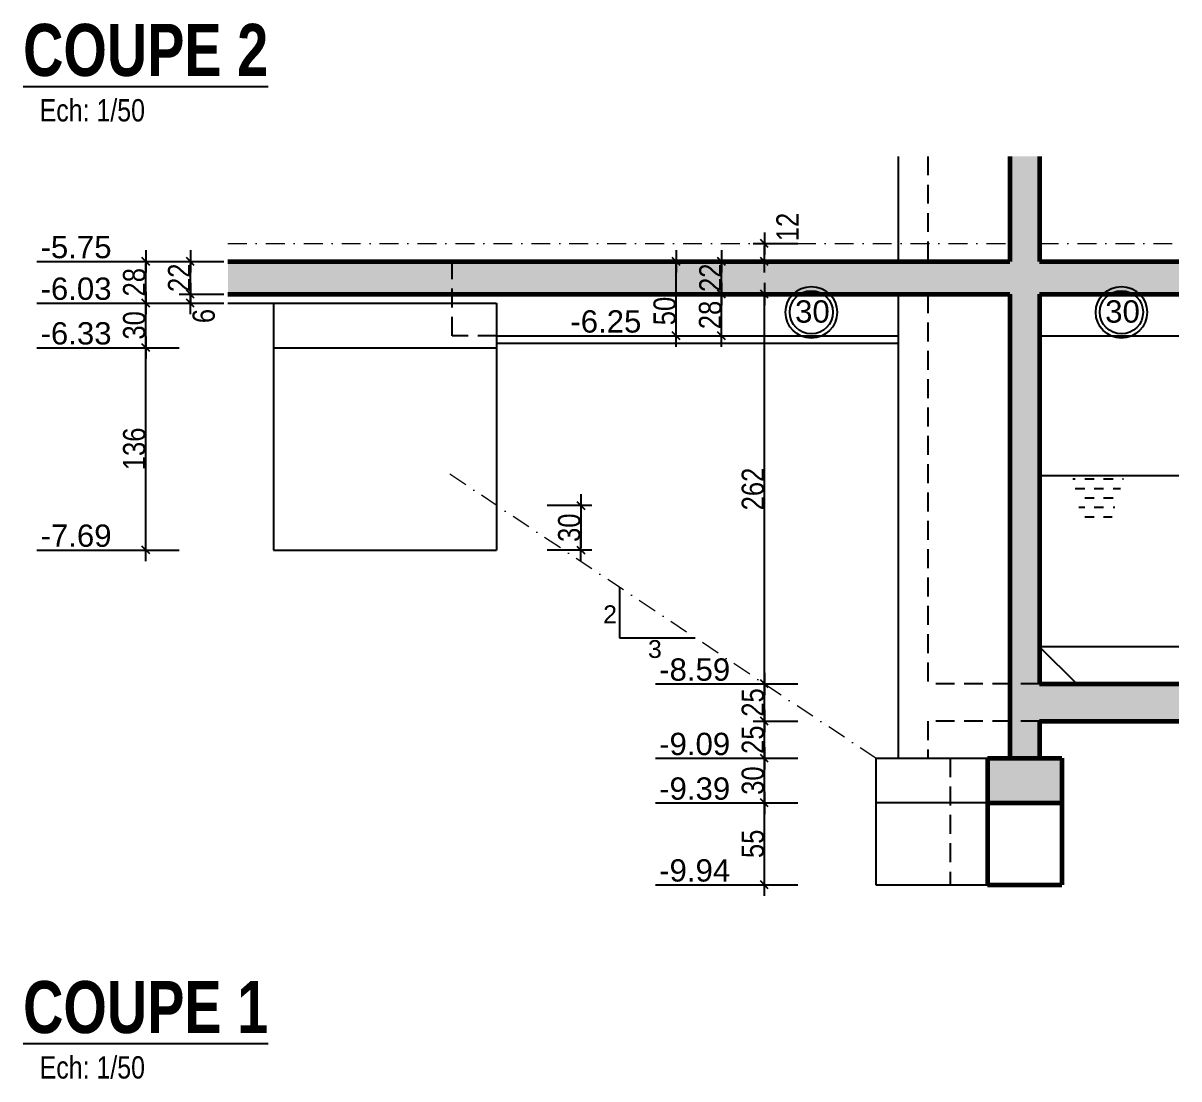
# Model space of a CAD drawing. Header units: centimetres. Extents: x 16433 to 114398, y -50094 to -12305.
# Drawn here: x 44512 to 45289, y -35871 to -35162 of the extents above; entities that cross this region are included whole.
import ezdxf
from ezdxf.enums import TextEntityAlignment as Align

# ---------------------------------------------------------------- set-up
doc = ezdxf.new("R2010")
doc.units = ezdxf.units.CM
doc.header["$LTSCALE"] = 0.5
doc.linetypes.add('CACHEX2', pattern=[19.05, 12.7, -6.35])
doc.linetypes.add('TIRETPTX2', pattern=[50.8, 25.4, -12.7, 0, -12.7])
doc.layers.get('DEFPOINTS').update_dxf_attribs({"linetype": 'CONTINUOUS'})
for name, color, linetype in [('01_cote_gen', 4, 'CONTINUOUS'), ('01_linteaux', 2, 'CONTINUOUS'), ('01_poch_murs', 253, 'CONTINUOUS'), ('01_texte', 230, 'CONTINUOUS'), ('AA_COTES', 2, 'CONTINUOUS')]:
    doc.layers.add(name, color=color, linetype=linetype)
doc.layers.add('01_murs_coup', color=5, linetype='CONTINUOUS', lineweight=60)
doc.layers.add('01_tram_axes', color=2, linetype='TIRETPTX2', lineweight=9)
doc.styles.add('ARIAL', font='arial.ttf')
doc.styles.add('impact', font='impact.ttf')
doc.styles.add('MATTE_TXT', font='arial.ttf')
doc.styles.add('STYLE2', font='ARIALN.TTF')
doc.dimstyles.new('JB50', dxfattribs={"dimscale": 0.1, "dimtxt": 150, "dimasz": 15, "dimexe": 0.1, "dimexo": 0.1, "dimgap": 0.09, "dimtad": 1, "dimdec": 1, "dimdsep": 46, "dimtxsty": 'STYLE2', "dimblk1": 'BOND_G', "dimblk2": 'BOND_D', "dimsah": 1, "dimcen": 1.5, "dimdle": 0.01, "dimse1": 1, "dimse2": 1, "dimclrd": 4, "dimclre": 2, "dimclrt": 6, "dimazin": 2, "dimtfac": 2.333333, "dimtdec": 1, "dimtix": 1, "dimtmove": 2, "dimatfit": 3, "dimldrblk": 'BOND_G', "dimfxl": 1, "dimtolj": 1, "dimtzin": 0, "dimarcsym": 0})

# ---------------------------------------------------------------- blocks, each defined once
blk = doc.blocks.new('BOND_G')
at = {"layer": 'AA_COTES', "color": 0}
for p, q in [((0, -5), (0, 15)), ((5, 0), (-5, 0)), ((1.77, 1.77), (-1.77, -1.77))]:
    blk.add_line(p, q, dxfattribs=at)
blk = doc.blocks.new('BOND_D')
at = {"layer": 'AA_COTES', "color": 0}
for p, q in [((5, 0), (-5, 0)), ((-1.77, -1.77), (1.77, 1.77)), ((0, 5), (0, -15))]:
    blk.add_line(p, q, dxfattribs=at)
blk = doc.blocks.new('*D3919')
at = {"layer": '01_cote_gen', "color": 4, "lineweight": -2, "transparency": 16777216}
blk.add_line((44624.57, -35342.32), (44624.57, -35323.32), dxfattribs=at)
at = {"layer": 'DEFPOINTS', "color": 0}
for p in [(44624.57, -35321.82), (44649.84, -35321.82), (44649.84, -35343.82)]:
    blk.add_point(p, dxfattribs=at)
at = {"layer": '01_cote_gen', "color": 4, "lineweight": -2, "transparency": 16777216, "xscale": 1.5, "yscale": 1.5, "zscale": 1.5}
for name, p, rotation in [('BOND_D', (44624.57, -35321.82), 90), ('BOND_G', (44624.57, -35343.82), 270)]:
    blk.add_blockref(name, p, dxfattribs=dict(at, rotation=rotation))
at = {"layer": '01_cote_gen', "color": 6, "transparency": 16777216, "insert": (44617.03, -35332.82), "char_height": 15, "attachment_point": 5, "rotation": 90, "style": 'STYLE2'}
blk.add_mtext('\\A1;22', dxfattribs=at)
blk = doc.blocks.new('*D3920')
at = {"layer": '01_cote_gen', "color": 4, "lineweight": -2, "transparency": 16777216}
blk.add_line((44624.57, -35348.32), (44624.57, -35345.32), dxfattribs=at)
at = {"layer": 'DEFPOINTS', "color": 0}
for p in [(44624.57, -35343.82), (44656.27, -35343.82), (44656.27, -35349.82)]:
    blk.add_point(p, dxfattribs=at)
at = {"layer": '01_cote_gen', "color": 4, "lineweight": -2, "transparency": 16777216, "xscale": 1.5, "yscale": 1.5, "zscale": 1.5}
for name, p, rotation in [('BOND_D', (44624.57, -35343.82), 90), ('BOND_G', (44624.57, -35349.82), 270)]:
    blk.add_blockref(name, p, dxfattribs=dict(at, rotation=rotation))
at = {"layer": '01_cote_gen', "color": 6, "transparency": 16777216, "insert": (44633.62, -35358.54), "char_height": 15, "attachment_point": 5, "rotation": 90, "style": 'STYLE2'}
blk.add_mtext('\\A1;6', dxfattribs=at)
blk = doc.blocks.new('*D3921')
at = {"layer": '01_cote_gen', "color": 4, "lineweight": -2, "transparency": 16777216}
blk.add_line((44594.58, -35348.32), (44594.58, -35323.32), dxfattribs=at)
at = {"layer": 'DEFPOINTS', "color": 0}
for p in [(44594.58, -35321.82), (44669.97, -35321.82), (44665.18, -35349.82)]:
    blk.add_point(p, dxfattribs=at)
at = {"layer": '01_cote_gen', "color": 4, "lineweight": -2, "transparency": 16777216, "xscale": 1.5, "yscale": 1.5, "zscale": 1.5}
for name, p, rotation in [('BOND_D', (44594.58, -35321.82), 90), ('BOND_G', (44594.58, -35349.82), 270)]:
    blk.add_blockref(name, p, dxfattribs=dict(at, rotation=rotation))
at = {"layer": '01_cote_gen', "color": 6, "transparency": 16777216, "insert": (44586.91, -35335.82), "char_height": 15, "attachment_point": 5, "rotation": 90, "style": 'STYLE2'}
blk.add_mtext('\\A1;28', dxfattribs=at)
blk = doc.blocks.new('*D3922')
at = {"layer": '01_cote_gen', "color": 4, "lineweight": -2, "transparency": 16777216}
blk.add_line((44594.58, -35378.32), (44594.58, -35351.32), dxfattribs=at)
at = {"layer": 'DEFPOINTS', "color": 0}
for p in [(44594.58, -35349.82), (44701.67, -35349.82), (44692.68, -35379.82)]:
    blk.add_point(p, dxfattribs=at)
at = {"layer": '01_cote_gen', "color": 4, "lineweight": -2, "transparency": 16777216, "xscale": 1.5, "yscale": 1.5, "zscale": 1.5}
for name, p, rotation in [('BOND_D', (44594.58, -35349.82), 90), ('BOND_G', (44594.58, -35379.82), 270)]:
    blk.add_blockref(name, p, dxfattribs=dict(at, rotation=rotation))
at = {"layer": '01_cote_gen', "color": 6, "transparency": 16777216, "insert": (44586.91, -35364.82), "char_height": 15, "attachment_point": 5, "rotation": 90, "style": 'STYLE2'}
blk.add_mtext('\\A1;30', dxfattribs=at)
blk = doc.blocks.new('*D3923')
at = {"layer": '01_cote_gen', "color": 4, "lineweight": -2, "transparency": 16777216}
blk.add_line((45010.51, -35654.32), (45010.51, -35632.32), dxfattribs=at)
at = {"layer": 'DEFPOINTS', "color": 0}
for p in [(45010.51, -35630.82), (45033.01, -35630.82), (45033.01, -35655.82)]:
    blk.add_point(p, dxfattribs=at)
at = {"layer": '01_cote_gen', "color": 4, "lineweight": -2, "transparency": 16777216, "xscale": 1.5, "yscale": 1.5, "zscale": 1.5}
for name, p, rotation in [('BOND_D', (45010.51, -35630.82), 90), ('BOND_G', (45010.51, -35655.82), 270)]:
    blk.add_blockref(name, p, dxfattribs=dict(at, rotation=rotation))
at = {"layer": '01_cote_gen', "color": 6, "transparency": 16777216, "insert": (45002.84, -35643.32), "char_height": 15, "attachment_point": 5, "rotation": 90, "style": 'STYLE2'}
blk.add_mtext('\\A1;25', dxfattribs=at)
blk = doc.blocks.new('*D3924')
at = {"layer": '01_cote_gen', "color": 4, "lineweight": -2, "transparency": 16777216}
blk.add_line((45010.51, -35629.32), (45010.51, -35607.32), dxfattribs=at)
at = {"layer": 'DEFPOINTS', "color": 0}
for p in [(45010.51, -35605.82), (45024.64, -35605.82), (45024.64, -35630.82)]:
    blk.add_point(p, dxfattribs=at)
at = {"layer": '01_cote_gen', "color": 4, "lineweight": -2, "transparency": 16777216, "xscale": 1.5, "yscale": 1.5, "zscale": 1.5}
for name, p, rotation in [('BOND_D', (45010.51, -35605.82), 90), ('BOND_G', (45010.51, -35630.82), 270)]:
    blk.add_blockref(name, p, dxfattribs=dict(at, rotation=rotation))
at = {"layer": '01_cote_gen', "color": 6, "transparency": 16777216, "insert": (45002.84, -35618.32), "char_height": 15, "attachment_point": 5, "rotation": 90, "style": 'STYLE2'}
blk.add_mtext('\\A1;25', dxfattribs=at)
blk = doc.blocks.new('*D3925')
at = {"layer": '01_cote_gen', "color": 4, "lineweight": -2, "transparency": 16777216}
blk.add_line((45010.51, -35604.32), (45010.51, -35345.32), dxfattribs=at)
at = {"layer": 'DEFPOINTS', "color": 0}
for p in [(45010.51, -35343.82), (45138.05, -35343.82), (45033.01, -35605.82)]:
    blk.add_point(p, dxfattribs=at)
at = {"layer": '01_cote_gen', "color": 4, "lineweight": -2, "transparency": 16777216, "xscale": 1.5, "yscale": 1.5, "zscale": 1.5}
for name, p, rotation in [('BOND_D', (45010.51, -35343.82), 90), ('BOND_G', (45010.51, -35605.82), 270)]:
    blk.add_blockref(name, p, dxfattribs=dict(at, rotation=rotation))
at = {"layer": '01_cote_gen', "color": 6, "transparency": 16777216, "insert": (45002.84, -35474.82), "char_height": 15, "attachment_point": 5, "rotation": 90, "style": 'STYLE2'}
blk.add_mtext('\\A1;262', dxfattribs=at)
blk = doc.blocks.new('*D3926')
at = {"layer": '01_cote_gen', "color": 4, "lineweight": -2, "transparency": 16777216}
blk.add_line((45010.51, -35320.32), (45010.51, -35311.32), dxfattribs=at)
at = {"layer": 'DEFPOINTS', "color": 0}
for p in [(45010.51, -35309.82), (45036.09, -35309.82), (45033.01, -35321.82)]:
    blk.add_point(p, dxfattribs=at)
at = {"layer": '01_cote_gen', "color": 4, "lineweight": -2, "transparency": 16777216, "xscale": 1.5, "yscale": 1.5, "zscale": 1.5}
for name, p, rotation in [('BOND_D', (45010.51, -35309.82), 90), ('BOND_G', (45010.51, -35321.82), 270)]:
    blk.add_blockref(name, p, dxfattribs=dict(at, rotation=rotation))
at = {"layer": '01_cote_gen', "color": 6, "transparency": 16777216, "insert": (45026.06, -35298.68), "char_height": 15, "attachment_point": 5, "rotation": 90, "style": 'STYLE2'}
blk.add_mtext('\\A1;12', dxfattribs=at)
blk = doc.blocks.new('*D3927')
at = {"layer": '01_cote_gen', "color": 4, "lineweight": -2, "transparency": 16777216}
blk.add_line((44951.21, -35370.32), (44951.21, -35323.32), dxfattribs=at)
at = {"layer": 'DEFPOINTS', "color": 0}
for p in [(44951.21, -35321.82), (44953.81, -35321.82), (44953.81, -35371.82)]:
    blk.add_point(p, dxfattribs=at)
at = {"layer": '01_cote_gen', "color": 4, "lineweight": -2, "transparency": 16777216, "xscale": 1.5, "yscale": 1.5, "zscale": 1.5}
for name, p, rotation in [('BOND_D', (44951.21, -35321.82), 90), ('BOND_G', (44951.21, -35371.82), 270)]:
    blk.add_blockref(name, p, dxfattribs=dict(at, rotation=rotation))
at = {"layer": '01_cote_gen', "color": 6, "transparency": 16777216, "insert": (44943.55, -35355.17), "char_height": 15, "attachment_point": 5, "rotation": 90, "style": 'STYLE2'}
blk.add_mtext('\\A1;50', dxfattribs=at)
blk = doc.blocks.new('*D3928')
at = {"layer": '01_cote_gen', "color": 4, "lineweight": -2, "transparency": 16777216}
blk.add_line((44981.76, -35370.32), (44981.76, -35345.32), dxfattribs=at)
at = {"layer": 'DEFPOINTS', "color": 0}
for p in [(44981.76, -35343.82), (45003.2, -35343.82), (45003.2, -35371.82)]:
    blk.add_point(p, dxfattribs=at)
at = {"layer": '01_cote_gen', "color": 4, "lineweight": -2, "transparency": 16777216, "xscale": 1.5, "yscale": 1.5, "zscale": 1.5}
for name, p, rotation in [('BOND_D', (44981.76, -35343.82), 90), ('BOND_G', (44981.76, -35371.82), 270)]:
    blk.add_blockref(name, p, dxfattribs=dict(at, rotation=rotation))
at = {"layer": '01_cote_gen', "color": 6, "transparency": 16777216, "insert": (44974.09, -35357.82), "char_height": 15, "attachment_point": 5, "rotation": 90, "style": 'STYLE2'}
blk.add_mtext('\\A1;28', dxfattribs=at)
blk = doc.blocks.new('*D3929')
at = {"layer": '01_cote_gen', "color": 4, "lineweight": -2, "transparency": 16777216}
blk.add_line((44981.76, -35342.32), (44981.76, -35323.32), dxfattribs=at)
at = {"layer": 'DEFPOINTS', "color": 0}
for p in [(44981.76, -35321.82), (44989.26, -35321.82), (44989.26, -35343.82)]:
    blk.add_point(p, dxfattribs=at)
at = {"layer": '01_cote_gen', "color": 4, "lineweight": -2, "transparency": 16777216, "xscale": 1.5, "yscale": 1.5, "zscale": 1.5}
for name, p, rotation in [('BOND_D', (44981.76, -35321.82), 90), ('BOND_G', (44981.76, -35343.82), 270)]:
    blk.add_blockref(name, p, dxfattribs=dict(at, rotation=rotation))
at = {"layer": '01_cote_gen', "color": 6, "transparency": 16777216, "insert": (44974.22, -35332.82), "char_height": 15, "attachment_point": 5, "rotation": 90, "style": 'STYLE2'}
blk.add_mtext('\\A1;22', dxfattribs=at)
blk = doc.blocks.new('*D3930')
at = {"layer": '01_cote_gen', "color": 4, "lineweight": -2, "transparency": 16777216}
blk.add_line((45010.51, -35739.32), (45010.51, -35687.32), dxfattribs=at)
at = {"layer": 'DEFPOINTS', "color": 0}
for p in [(45010.51, -35685.82), (45026.49, -35685.82), (45026.49, -35740.82)]:
    blk.add_point(p, dxfattribs=at)
at = {"layer": '01_cote_gen', "color": 4, "lineweight": -2, "transparency": 16777216, "xscale": 1.5, "yscale": 1.5, "zscale": 1.5}
for name, p, rotation in [('BOND_D', (45010.51, -35685.82), 90), ('BOND_G', (45010.51, -35740.82), 270)]:
    blk.add_blockref(name, p, dxfattribs=dict(at, rotation=rotation))
at = {"layer": '01_cote_gen', "color": 6, "transparency": 16777216, "insert": (45002.87, -35713.32), "char_height": 15, "attachment_point": 5, "rotation": 90, "style": 'STYLE2'}
blk.add_mtext('\\A1;55', dxfattribs=at)
blk = doc.blocks.new('*D3931')
at = {"layer": '01_cote_gen', "color": 4, "lineweight": -2, "transparency": 16777216}
blk.add_line((45010.51, -35684.32), (45010.51, -35657.32), dxfattribs=at)
at = {"layer": 'DEFPOINTS', "color": 0}
for p in [(45010.51, -35655.82), (45033.01, -35655.82), (45033.01, -35685.82)]:
    blk.add_point(p, dxfattribs=at)
at = {"layer": '01_cote_gen', "color": 4, "lineweight": -2, "transparency": 16777216, "xscale": 1.5, "yscale": 1.5, "zscale": 1.5}
for name, p, rotation in [('BOND_D', (45010.51, -35655.82), 90), ('BOND_G', (45010.51, -35685.82), 270)]:
    blk.add_blockref(name, p, dxfattribs=dict(at, rotation=rotation))
at = {"layer": '01_cote_gen', "color": 6, "transparency": 16777216, "insert": (45002.84, -35670.82), "char_height": 15, "attachment_point": 5, "rotation": 90, "style": 'STYLE2'}
blk.add_mtext('\\A1;30', dxfattribs=at)
blk = doc.blocks.new('*D3939')
at = {"layer": '01_cote_gen', "color": 4, "lineweight": -2, "transparency": 16777216}
blk.add_line((44594.58, -35514.32), (44594.58, -35381.32), dxfattribs=at)
at = {"layer": 'DEFPOINTS', "color": 0}
for p in [(44594.58, -35379.82), (44617.08, -35379.82), (44649.84, -35515.82)]:
    blk.add_point(p, dxfattribs=at)
at = {"layer": '01_cote_gen', "color": 4, "lineweight": -2, "transparency": 16777216, "xscale": 1.5, "yscale": 1.5, "zscale": 1.5}
for name, p, rotation in [('BOND_D', (44594.58, -35379.82), 90), ('BOND_G', (44594.58, -35515.82), 270)]:
    blk.add_blockref(name, p, dxfattribs=dict(at, rotation=rotation))
at = {"layer": '01_cote_gen', "color": 6, "transparency": 16777216, "insert": (44586.91, -35447.82), "char_height": 15, "attachment_point": 5, "rotation": 90, "style": 'STYLE2'}
blk.add_mtext('\\A1;136', dxfattribs=at)
blk = doc.blocks.new('*D3940')
at = {"layer": '01_cote_gen', "color": 4, "lineweight": -2, "transparency": 16777216}
blk.add_line((44887.07, -35487.32), (44887.07, -35514.32), dxfattribs=at)
at = {"layer": 'DEFPOINTS', "color": 0}
for p in [(44830.52, -35485.82), (44830.52, -35515.82), (44887.07, -35515.82)]:
    blk.add_point(p, dxfattribs=at)
at = {"layer": '01_cote_gen', "color": 4, "lineweight": -2, "transparency": 16777216, "xscale": 1.5, "yscale": 1.5, "zscale": 1.5}
for name, p, rotation in [('BOND_G', (44887.07, -35485.82), 90), ('BOND_D', (44887.07, -35515.82), 270)]:
    blk.add_blockref(name, p, dxfattribs=dict(at, rotation=rotation))
at = {"layer": '01_cote_gen', "color": 6, "transparency": 16777216, "insert": (44879.4, -35500.82), "char_height": 15, "attachment_point": 5, "rotation": 90, "style": 'STYLE2'}
blk.add_mtext('\\A1;30', dxfattribs=at)

msp = doc.modelspace()

# ---------------------------------------------------------------- hatches: boundary and pattern name
at = {"layer": '01_linteaux'}
h = msp.add_hatch(dxfattribs=at)
h.set_pattern_fill('DASH', color=256, scale=2)
h.set_pattern_definition([(0, (6776.6173, -18202.379), (6.35, 6.35), [6.35, -6.35])])
h.paths.add_polyline_path([(45252.534, -35465.823), (45217.446, -35465.823), (45223.294, -35493.965), (45244.137, -35493.965)])
at = {"layer": '01_poch_murs', "ltscale": 2}
h = msp.add_hatch(color=256, dxfattribs=at)
h.dxf.hatch_style = 1
h.paths.add_polyline_path([(45210.556, -35655.823), (45160.556, -35655.823), (45160.556, -35685.823), (45210.556, -35685.823)])
h.paths.add_polyline_path([(45289.201, -35630.823), (45289.201, -35321.823), (45195.556, -35321.823), (45195.556, -35251.246), (45175.556, -35251.246), (45175.556, -35321.823), (44649.843, -35321.823), (44649.843, -35343.823), (45175.556, -35343.823), (45175.556, -35655.823), (45195.556, -35655.823), (45195.556, -35630.823)])
h.paths.add_polyline_path([(45289.201, -35605.823), (45289.201, -35343.823), (45195.556, -35343.823), (45195.556, -35605.823)])

# ---------------------------------------------------------------- linework, layer by layer
at = {"layer": '01_linteaux'}
for p, q in [((45100.523, -35251.246), (45100.523, -35321.823)), ((45100.523, -35343.823), (45100.523, -35655.823)), ((44649.843, -35349.823), (44680.523, -35349.823)), ((44680.523, -35349.823), (44680.523, -35515.823)), ((44680.523, -35349.823), (44830.523, -35349.823)), ((44830.523, -35349.823), (44830.523, -35379.823)), ((44830.523, -35371.823), (45100.523, -35371.823)), ((44830.523, -35376.823), (45100.523, -35376.823)), ((45195.556, -35371.823), (45289.201, -35371.823)), ((44680.523, -35379.823), (44830.523, -35379.823)), ((44830.523, -35379.823), (44830.523, -35515.823)), ((45195.556, -35465.823), (45289.201, -35465.823)), ((45244.137, -35493.965), (45244.137, -35493.965)), ((44680.523, -35515.823), (44830.523, -35515.823)), ((45195.556, -35580.823), (45220.556, -35605.823)), ((45289.201, -35580.823), (45195.556, -35580.823)), ((45085.523, -35655.823), (45085.523, -35740.823)), ((45085.523, -35655.823), (45160.556, -35655.823)), ((45160.556, -35685.823), (45085.523, -35685.823)), ((45085.523, -35740.823), (45160.556, -35740.823))]:
    msp.add_line(p, q, dxfattribs=at)
at = {"layer": '01_linteaux', "linetype": 'CACHEX2', "ltscale": 2}
for p, q in [((45120.523, -35251.246), (45120.523, -35321.823)), ((44800.523, -35371.823), (44800.523, -35321.823)), ((45120.523, -35343.823), (45120.523, -35605.823)), ((44830.523, -35371.823), (44800.523, -35371.823)), ((45195.556, -35605.823), (45120.523, -35605.823)), ((45120.523, -35630.823), (45120.523, -35655.823)), ((45195.556, -35630.823), (45120.523, -35630.823)), ((45135.523, -35655.823), (45135.523, -35740.823))]:
    msp.add_line(p, q, dxfattribs=at)
at = {"layer": '01_murs_coup'}
for p, q in [((45175.556, -35251.246), (45175.556, -35321.823)), ((45195.556, -35251.246), (45195.556, -35321.823)), ((44649.843, -35321.823), (45175.556, -35321.823)), ((45195.556, -35321.823), (45289.201, -35321.823)), ((44649.843, -35343.823), (45175.556, -35343.823)), ((45175.556, -35343.823), (45175.556, -35655.823)), ((45195.556, -35343.823), (45289.201, -35343.823)), ((45195.556, -35343.823), (45195.556, -35605.823)), ((45195.556, -35605.823), (45289.201, -35605.823)), ((45195.556, -35630.823), (45289.201, -35630.823)), ((45195.556, -35630.823), (45195.556, -35655.823)), ((45160.556, -35655.823), (45210.556, -35655.823)), ((45160.556, -35655.823), (45160.556, -35740.823)), ((45210.556, -35655.823), (45210.556, -35740.823)), ((45160.556, -35685.823), (45210.556, -35685.823)), ((45160.556, -35740.823), (45210.556, -35740.823))]:
    msp.add_line(p, q, dxfattribs=at)
at = {"layer": '01_texte'}
for p, q in [((44521.308, -35321.823), (44587.078, -35321.823)), ((44521.308, -35349.823), (44587.078, -35349.823)), ((44521.308, -35379.823), (44587.078, -35379.823)), ((44521.308, -35515.823), (44587.078, -35515.823)), ((44913.163, -35540.916), (44913.163, -35574.755)), ((44913.163, -35574.755), (44963.921, -35574.755)), ((44937.237, -35605.823), (45003.007, -35605.823)), ((44937.237, -35655.823), (45003.007, -35655.823)), ((44937.237, -35685.823), (45003.007, -35685.823)), ((44937.237, -35740.823), (45003.007, -35740.823))]:
    msp.add_line(p, q, dxfattribs=at)
for centre, radius in [((45042.079, -35356.033), 17.309), ((45250.577, -35356.033), 17.309), ((45042.079, -35356.033), 14.533), ((45250.577, -35356.033), 14.533)]:
    msp.add_circle(centre, radius, dxfattribs=at)
at = {"layer": '01_tram_axes'}
for p, q in [((44649.843, -35309.823), (45175.556, -35309.823)), ((45195.556, -35309.823), (45289.201, -35309.823)), ((45085.523, -35655.823), (44797.772, -35463.989))]:
    msp.add_line(p, q, dxfattribs=at)

# ---------------------------------------------------------------- texts
at = {"layer": '01_texte', "style": 'impact'}
for s, p in [('%%UCOUPE 2', (44594.547, -35207.67)), ('%%UCOUPE 1', (44594.547, -35851.033))]:
    msp.add_text(s, height=35, dxfattribs=at).set_placement(p, align=Align.BOTTOM_CENTER)
at = {"layer": '01_texte', "style": 'MATTE_TXT', "width": 0.8}
for p in [(44558.669, -35232.23), (44558.669, -35875.594)]:
    msp.add_text('Ech: 1/50', height=15, dxfattribs=at).set_placement(p, align=Align.BOTTOM_CENTER)
at = {"layer": '01_texte', "style": 'ARIAL'}
for s, height, p in [('-5.75', 15, (44523.851, -35319.663)), ('-6.03', 15, (44523.851, -35347.663)), ('30', 15, (45031.162, -35362.991)), ('30', 15, (45239.66, -35362.991)), ('-6.25', 15, (44880.062, -35369.663)), ('-6.33', 15, (44523.851, -35377.663)), ('-7.69', 15, (44523.851, -35513.664)), ('2', 12, (44902.098, -35565.013)), ('3', 12, (44932.246, -35588.358)), ('-8.59', 15, (44939.78, -35603.663)), ('-9.09', 15, (44939.78, -35653.663)), ('-9.39', 15, (44939.78, -35683.663)), ('-9.94', 15, (44939.78, -35738.663))]:
    msp.add_text(s, height=height, dxfattribs=at).set_placement(p)

# ---------------------------------------------------------------- dimensions: what is measured, and where the dimension line sits
at = {"layer": '01_cote_gen'}
for base, p1, p2, picture, middle in [((45010.507, -35309.823), (45033.007, -35321.823), (45036.093, -35309.823), '*D3926', (45026.058, -35298.68)), ((44951.213, -35321.823), (44953.813, -35371.823), (44953.813, -35321.823), '*D3927', (44943.546, -35355.174)), ((44624.565, -35343.823), (44656.266, -35349.823), (44656.266, -35343.823), '*D3920', (44633.617, -35358.536))]:
    dim = msp.add_linear_dim(base=base, p1=p1, p2=p2, angle=90, dimstyle='JB50', dxfattribs=at)
    dim.commit()
    dim.dimension.update_dxf_attribs({"geometry": picture, "text_midpoint": middle, "dimtype": 160})
for base, p1, p2, picture, middle in [((44594.578, -35321.823), (44665.183, -35349.823), (44669.974, -35321.823), '*D3921', (44586.91, -35335.823)), ((44624.565, -35321.823), (44649.843, -35343.823), (44649.843, -35321.823), '*D3919', (44617.025, -35332.823)), ((44981.757, -35321.823), (44989.257, -35343.823), (44989.257, -35321.823), '*D3929', (44974.217, -35332.823)), ((44981.757, -35343.823), (45003.203, -35371.823), (45003.203, -35343.823), '*D3928', (44974.089, -35357.823)), ((45010.507, -35343.823), (45033.007, -35605.823), (45138.047, -35343.823), '*D3925', (45002.84, -35474.823)), ((44594.578, -35349.823), (44692.679, -35379.823), (44701.675, -35349.823), '*D3922', (44586.91, -35364.823)), ((44594.578, -35379.823), (44649.843, -35515.823), (44617.078, -35379.823), '*D3939', (44586.91, -35447.823)), ((44887.071, -35515.823), (44830.523, -35485.823), (44830.523, -35515.823), '*D3940', (44879.403, -35500.823)), ((45010.507, -35605.823), (45024.642, -35630.823), (45024.642, -35605.823), '*D3924', (45002.84, -35618.323)), ((45010.507, -35630.823), (45033.007, -35655.823), (45033.007, -35630.823), '*D3923', (45002.84, -35643.323)), ((45010.507, -35655.823), (45033.007, -35685.823), (45033.007, -35655.823), '*D3931', (45002.84, -35670.823)), ((45010.507, -35685.823), (45026.49, -35740.823), (45026.49, -35685.823), '*D3930', (45002.87, -35713.323))]:
    dim = msp.add_linear_dim(base=base, p1=p1, p2=p2, angle=90, dimstyle='JB50', dxfattribs=at)
    dim.commit()
    dim.dimension.update_dxf_attribs({"geometry": picture, "text_midpoint": middle})

doc.saveas('drawing.dxf')
